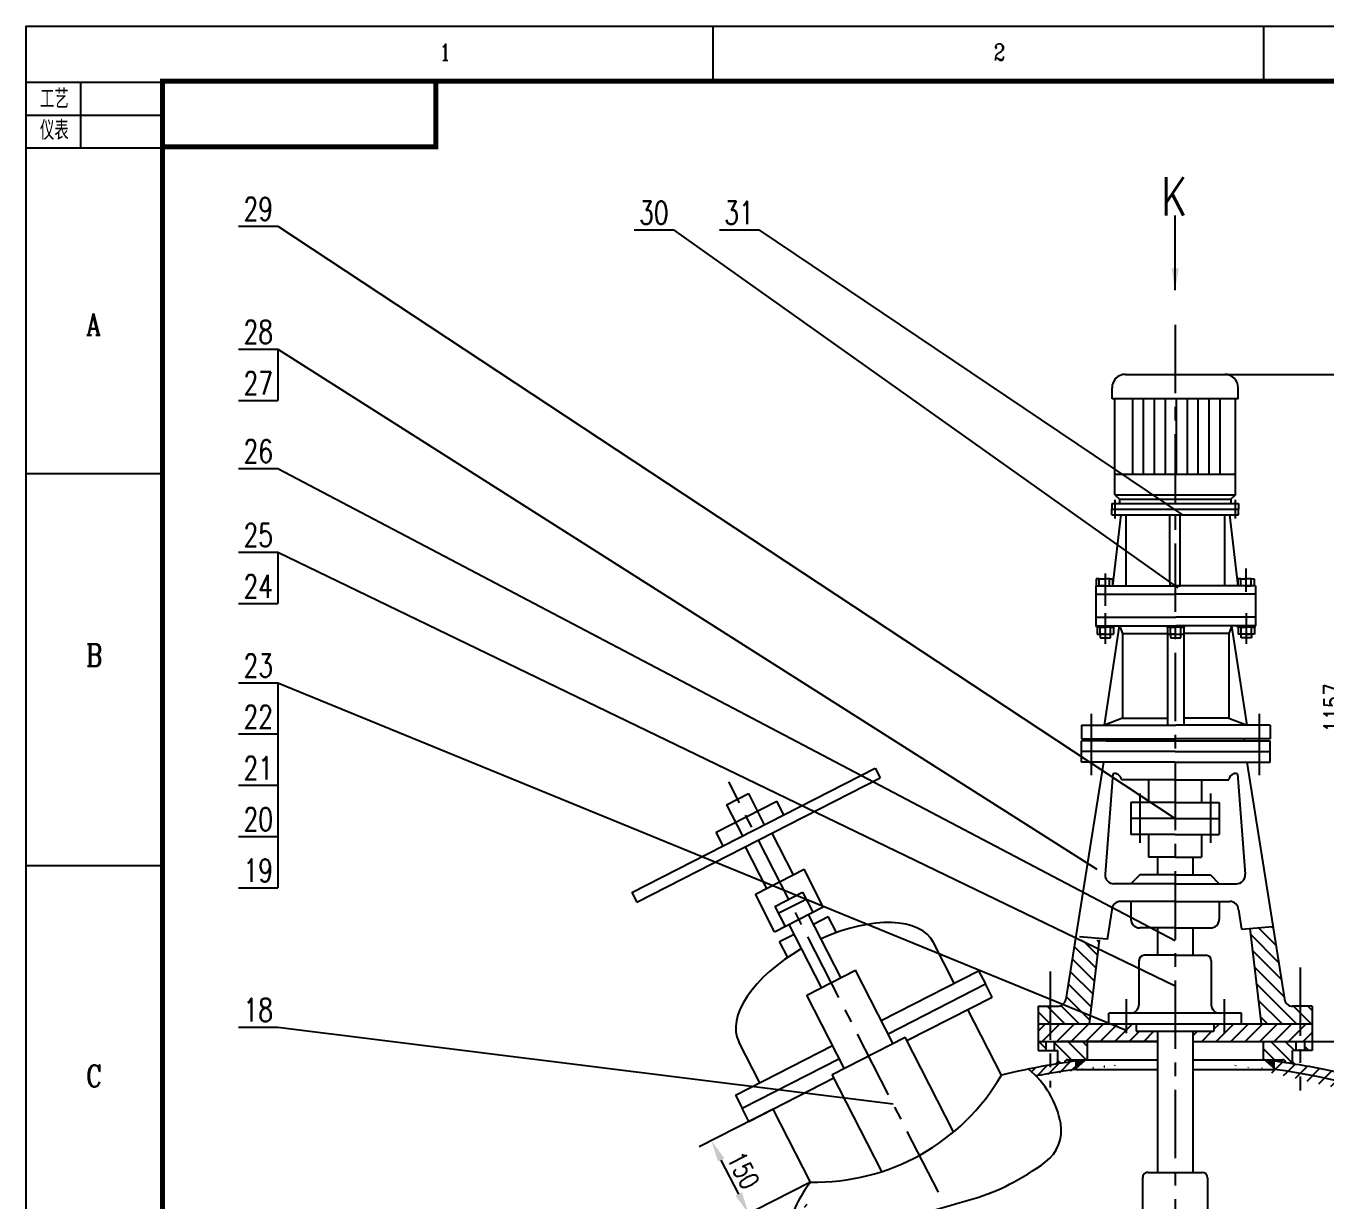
# Model space of a CAD drawing. Extents: x -8296 to 120, y 3711 to 9655.
# Drawn here: x -8294 to -5917, y 7506 to 9654 of the extents above; entities that cross this region are included whole.
import ezdxf
from ezdxf.enums import TextEntityAlignment as Align

# ---------------------------------------------------------------- set-up
doc = ezdxf.new("R2010")
doc.units = 0
doc.header["$LTSCALE"] = 100
doc.header["$MEASUREMENT"] = 0
doc.linetypes.add('CENTER', pattern=[2, 1.25, -0.25, 0.25, -0.25])
doc.layers.get('0').update_dxf_attribs({"linetype": 'CONTINUOUS'})
doc.layers.get('DEFPOINTS').update_dxf_attribs({"linetype": 'CONTINUOUS'})
for name, color, linetype in [('1', 1, 'CENTER'), ('4', 7, 'CONTINUOUS'), ('5', 6, 'CONTINUOUS'), ('text', 5, 'CONTINUOUS')]:
    doc.layers.add(name, color=color, linetype=linetype)
doc.styles.add('COMPLEX', font='romanc', dxfattribs={"width": 0.75, "bigfont": 'HZTXT'})
doc.styles.add('ROMANS', font='romans', dxfattribs={"width": 0.75})
doc.styles.get("Standard").update_dxf_attribs({"font": 'txt', "width": 0.75, "bigfont": 'hztxt'})
doc.dimstyles.get("Standard").update_dxf_attribs({"dimtxt": 0.18, "dimasz": 0.18, "dimexe": 0.18, "dimexo": 0.0625, "dimgap": 0.09, "dimtad": 0, "dimtih": 1, "dimtoh": 1, "dimdec": 4, "dimzin": 0, "dimdsep": 46, "dimtxsty": 'Standard', "dimcen": 0.09, "dimadec": 0, "dimazin": 0, "dimtfac": 1, "dimtdec": 4, "dimtofl": 0, "dimtmove": 0, "dimatfit": 3, "dimfxl": 0, "dimtolj": 1, "dimtzin": 0, "dimarcsym": 0})
pattern_1 = [(45, (-1491.812829333329, -42.4829547601712), (-13.25825214724776, 13.25825214724777), [])]
pattern_2 = [(135, (-1491.812829333329, -42.4829547601712), (-13.25825214724777, -13.25825214724776), [])]

# ---------------------------------------------------------------- blocks, each defined once
blk = doc.blocks.new('*D32')
at = {"layer": '5', "color": 0, "lineweight": -2}
for p, q in [((-6169.144495333327, 9016.924177916144), (-5848.875466333327, 9016.924177916144)), ((-5873.875466333327, 8976.924177916144), (-5873.875466333327, 7836.205091286779)), ((-5940.415262333328, 7796.205091286779), (-5848.875466333327, 7796.205091286779))]:
    blk.add_line(p, q, dxfattribs=at)
at = {"layer": '5', "color": 0}
for points in [[(-5880.542132999994, 8976.924177916144), (-5867.208799666661, 8976.924177916144), (-5873.875466333327, 9016.924177916144)], [(-5880.542132999994, 7836.205091286779), (-5867.208799666661, 7836.205091286779), (-5873.875466333327, 7796.205091286779)]]:
    blk.add_solid(points, dxfattribs=at)
at = {"layer": 'DEFPOINTS', "color": 0}
for p in [(-6169.144495333327, 9016.924177916144), (-5940.415262333328, 7796.205091286779), (-5873.875466333327, 7796.205091286779)]:
    blk.add_point(p, dxfattribs=at)
at = {"layer": '5', "color": 0, "insert": (-5901.375466333328, 8406.56463460146), "char_height": 35, "attachment_point": 5, "rotation": 90, "style": 'ROMANS'}
blk.add_mtext('\\A1;1157', dxfattribs=at)
blk = doc.blocks.new('*D33')
at = {"layer": '5', "color": 0, "lineweight": -2}
for p, q in [((-5848.875466333327, 9016.924177916144), (-4918.169495333328, 9016.924177916144)), ((-4943.169495333329, 5405.361029363767), (-4943.169495333328, 8976.924177916144)), ((-6349.977095394799, 5365.361029363768), (-4918.169495333329, 5365.361029363767))]:
    blk.add_line(p, q, dxfattribs=at)
at = {"layer": '5', "color": 0}
for points in [[(-4949.836161999995, 8976.924177916144), (-4936.502828666661, 8976.924177916144), (-4943.169495333328, 9016.924177916144)], [(-4949.836161999996, 5405.361029363767), (-4936.502828666662, 5405.361029363767), (-4943.169495333329, 5365.361029363767)]]:
    blk.add_solid(points, dxfattribs=at)
at = {"layer": 'DEFPOINTS', "color": 0}
for p in [(-5848.875466333327, 9016.924177916144), (-4943.169495333328, 9016.924177916144), (-6349.977095394799, 5365.361029363768)]:
    blk.add_point(p, dxfattribs=at)
at = {"layer": '5', "color": 0, "insert": (-4970.66949533333, 7191.142603639953), "char_height": 35, "attachment_point": 5, "rotation": 90, "style": 'ROMANS'}
blk.add_mtext('\\A1;~3900', dxfattribs=at)
blk = doc.blocks.new('*D34')
at = {"layer": '5', "color": 0, "lineweight": -2}
for p, q in [((-6926.702487000173, 7672.756811341986), (-7061.958886056806, 7603.617637761625)), ((-6989.631679291932, 7517.051043964761), (-7021.49242215598, 7579.379954304593)), ((-6858.429466577213, 7539.19486061377), (-6993.685865633846, 7470.055687033409))]:
    blk.add_line(p, q, dxfattribs=at)
at = {"layer": '5', "color": 0}
for points in [[(-7015.556335456949, 7582.414310767836), (-7027.428508855011, 7576.345597841351), (-7039.698560935437, 7614.996474498785)], [(-6983.695592592901, 7520.085400428004), (-6995.567765990963, 7514.016687501518), (-6971.425540512477, 7481.434523770569)]]:
    blk.add_solid(points, dxfattribs=at)
at = {"layer": 'DEFPOINTS', "color": 0}
for p in [(-6926.702487000173, 7672.756811341986), (-7039.698560935437, 7614.996474498785), (-6858.429466577213, 7539.19486061377)]:
    blk.add_point(p, dxfattribs=at)
at = {"layer": '5', "color": 0, "insert": (-6981.07569309045, 7560.732219545553), "char_height": 35, "attachment_point": 5, "rotation": 297.07480915937407, "style": 'ROMANS'}
blk.add_mtext('\\A1;150', dxfattribs=at)

msp = doc.modelspace()

# ---------------------------------------------------------------- hatches: boundary and pattern name
at = {"layer": '5'}
h = msp.add_hatch(dxfattribs=at)
h.set_pattern_fill('ANSI31', color=256, scale=150, angle=90, style=0)
h.set_pattern_definition(pattern_2)
h.paths.add_polyline_path([(-6033.701262212373, 7828.545091286777), (-5962.241393668286, 7828.545091286778), (-5962.241393668286, 7860.885091286779), (-5976.125650774793, 7860.88509128678, -0.368665422456408), (-5990.938870873726, 7873.525322166612), (-6012.112302717738, 8006.439471891871), (-6054.448410093573, 8003.149492679632)])
h.paths.add_polyline_path([(-5940.415262333328, 7860.885091286778), (-5962.241393668286, 7860.88509128678), (-5962.241393668286, 7828.545091286778), (-5940.415262333328, 7828.54509128678)])
h = msp.add_hatch(dxfattribs=at)
h.set_pattern_fill('ANSI31', color=256, scale=150, angle=90, style=0)
h.set_pattern_definition(pattern_2)
h.paths.add_polyline_path([(-6330.198363701242, 7981.720701244188), (-6374.474070818123, 7978.279993889385), (-6391.161653792926, 7873.52532216661, -0.3686654224563907), (-6405.974873891861, 7860.88509128678), (-6419.859130998368, 7860.885091286779), (-6419.859130998368, 7828.54509128678), (-6348.399262454202, 7828.54509128678)])
h.paths.add_polyline_path([(-6419.859130998369, 7860.88509128678), (-6441.685262333329, 7860.885091286779), (-6441.685262333329, 7828.54509128678), (-6419.859130998369, 7828.545091286779)])
h = msp.add_hatch(dxfattribs=at)
h.set_pattern_fill('ANSI31', color=256, scale=150, style=0)
h.set_pattern_definition(pattern_1)
h.paths.add_polyline_path([(-6419.859130998369, 7828.545091286779), (-6441.685262333329, 7828.54509128678), (-6441.685262333329, 7796.205091286602), (-6419.859130998369, 7796.205091286618)])
h.paths.add_polyline_path([(-6223.390262333329, 7796.205091286756), (-6223.390262333329, 7814.95532423983), (-6262.132384333327, 7814.95532423983), (-6262.132384333327, 7828.545091286779), (-6419.859130998369, 7828.545091286779), (-6419.859130998368, 7796.205091286617)])
h = msp.add_hatch(dxfattribs=at)
h.set_pattern_fill('ANSI31', color=256, scale=150, style=0)
h.set_pattern_definition(pattern_1)
h.paths.add_polyline_path([(-6119.968140333327, 7828.545091286778), (-6119.968140333327, 7814.95532423983), (-6158.710262333329, 7814.955324239831), (-6158.710262333329, 7796.205091286803), (-5962.241393668286, 7796.205091286941), (-5962.241393668284, 7828.545091286778)])
h.paths.add_polyline_path([(-5962.241393668284, 7796.205091286942), (-5940.415262333328, 7796.205091286955), (-5940.415262333328, 7828.545091286779), (-5962.241393668286, 7828.545091286779)])
h = msp.add_hatch(dxfattribs=at)
h.set_pattern_fill('ANSI31', color=256, scale=150, angle=90, style=0)
h.set_pattern_definition(pattern_2)
edge = h.paths.add_edge_path()
edge.add_line((-6352.297888738642, 7796.205091286665), (-6412.159130998369, 7796.205091286623))
edge.add_line((-6412.159130998371, 7796.205091286623), (-6412.159130998371, 7779.574444176779))
edge.add_line((-6412.159130998371, 7779.574444176779), (-6405.774824258261, 7779.574444176779))
edge.add_line((-6405.77482425826, 7779.574444176779), (-6405.774824258261, 7755.551010296127))
edge.add_spline(control_points=[(-6405.774824258262, 7755.551010296127), (-6401.593147993823, 7756.21665295489), (-6397.399418909983, 7756.862813410169), (-6393.194348487743, 7757.489400634071)], knot_values=[5.002041428823526, 5.002041428823526, 5.002041428823526, 5.002041428823526, 5.020627501215321, 5.020627501215321, 5.020627501215321, 5.020627501215321], degree=3, periodic=0)
edge.add_arc((-6387.216795283619, 7756.970885743377), 5.999999999999999, 90, 175.0423635896329, ccw=False)
edge.add_line((-6387.216795283619, 7762.970885743377), (-6352.297888738643, 7762.97088574339))
edge.add_line((-6352.297888738643, 7762.97088574339), (-6352.297888738643, 7796.205091286665))
h.paths.add_polyline_path([(-6427.559130998368, 7796.205091286612), (-6441.685262333327, 7796.205091286602), (-6441.685262333329, 7779.57444417678), (-6427.55913099837, 7779.57444417678)])
h = msp.add_hatch(dxfattribs=at)
h.set_pattern_fill('ANSI31', color=256, scale=150, angle=90, style=0)
h.set_pattern_definition(pattern_2)
edge = h.paths.add_edge_path()
edge.add_line((-5969.94139366835, 7796.205091286935), (-6029.802635928078, 7796.205091286894))
edge.add_line((-6029.802635928078, 7796.205091286894), (-6029.802635928052, 7762.970885743503))
edge.add_line((-6029.802635928052, 7762.970885743503), (-5994.483404408435, 7762.970885743516))
edge.add_arc((-5994.483404408431, 7756.970885743516), 6, 4.378597382280589, 90.00000000003467, ccw=False)
edge.add_spline(control_points=[(-5988.500916363872, 7757.428965208926), (-5979.695752095064, 7756.113891770477), (-5970.940435483128, 7754.712974198643), (-5962.241393668286, 7753.227206546804)], knot_values=[4.383214028336282, 4.383214028336282, 4.383214028336282, 4.383214028336282, 4.422139383481566, 4.422139383481566, 4.422139383481566, 4.422139383481566], degree=3, periodic=0)
edge.add_line((-5976.32570040843, 7755.545885963674), (-5976.325700408448, 7779.574444176931))
edge.add_line((-5976.325700408448, 7779.574444176931), (-5969.941393668339, 7779.574444176938))
edge.add_line((-5969.941393668338, 7779.574444176938), (-5969.94139366835, 7796.205091286935))
h.paths.add_polyline_path([(-5940.415262333394, 7796.205091286957), (-5954.541393668351, 7796.205091286949), (-5954.541393668338, 7779.574444176947), (-5940.415262333379, 7779.574444176956)])
h = msp.add_hatch(dxfattribs=at)
h.set_pattern_fill('ANSI31', color=256, scale=100, style=0)
h.set_pattern_definition([(45, (-1491.812829333329, -42.4829547601712), (-8.838834764831843, 8.838834764831844), [])])
edge = h.paths.add_edge_path()
edge.add_spline(control_points=[(-6372.360996741649, 7760.421302755649), (-6388.351053783721, 7758.30220784192), (-6404.196481406068, 7755.902667660204), (-6419.859130998371, 7753.22756299808)], knot_values=[4.971478404766652, 4.971478404766652, 4.971478404766652, 4.971478404766652, 5.041563569312082, 5.041563569312082, 5.041563569312082, 5.041563569312082], degree=3, periodic=0)
edge.add_line((-6419.859130998369, 7753.227562998079), (-6419.859130998369, 7738.007664895848))
edge.add_ellipse((-6191.050262333327, 7407.233383239829), major_axis=(-700, 0), ratio=0.5, start_angle=285.0116436284908, end_angle=289.07889555565686, ccw=False)
edge.add_line((-6372.360996741652, 7745.289006469319), (-6372.360996741652, 7760.421302755648))
edge = h.paths.add_edge_path()
edge.add_ellipse((-6191.050262333327, 7407.233383239829), major_axis=(-700, 0), ratio=0.5, start_angle=289.07889555565686, end_angle=291.3336152364286, ccw=False)
edge.add_line((-6419.859130998369, 7738.007664895849), (-6419.859130998369, 7753.22756299808))
edge.add_spline(control_points=[(-6419.859130998368, 7753.22756299808), (-6421.743105686604, 7752.905789249512), (-6423.624435874328, 7752.58002853156), (-6436.906629841524, 7750.248710030196), (-6448.210255469439, 7748.100554304478), (-6459.399861640766, 7745.808675268829)], knot_values=[5.041563569312082, 5.041563569312082, 5.041563569312082, 5.041563569312082, 5.049993731478852, 5.049993731478852, 5.101166411298693, 5.101166411298693, 5.101166411298693, 5.101166411298693], degree=3, periodic=0)
edge.add_arc((-6566.514902878465, 7615.286129129048), 168.8483553670725, 44.31814496558388, 50.625536184418706, ccw=False)
h = msp.add_hatch(dxfattribs=at)
h.set_pattern_fill('ANSI31', color=256, scale=150, style=0)
h.set_pattern_definition(pattern_1)
edge = h.paths.add_edge_path()
edge.add_ellipse((-6191.050262333327, 7407.233383239829), major_axis=(-700, 0), ratio=0.5, start_angle=250.921104444343, end_angle=254.9883563715897, ccw=False)
edge.add_line((-5962.241393668286, 7738.007664895849), (-5962.241393668286, 7753.227206546804))
edge.add_spline(control_points=[(-5962.241393668286, 7753.227206546804), (-5981.052415191942, 7756.440066982788), (-6000.126582163488, 7759.256161664689), (-6022.993039903326, 7762.114750052028), (-6026.594060154519, 7762.54991098362), (-6030.201528164529, 7762.970885743503)], knot_values=[4.383214028336281, 4.383214028336281, 4.383214028336281, 4.383214028336281, 4.467387171659335, 4.467387171659335, 4.483084790921268, 4.483084790921268, 4.483084790921268, 4.483084790921268], degree=3, periodic=0)
edge.add_line((-6009.739527925001, 7760.311777150246), (-6009.739527925002, 7745.289006469309))
edge = h.paths.add_edge_path()
edge.add_spline(control_points=[(-5745.05026233333, 7693.2002640721), (-5771.660563514841, 7703.968404528521), (-5799.771286038525, 7713.755137903388), (-5858.750489269894, 7731.284292289884), (-5889.645081520188, 7739.003219208017), (-5934.903330696434, 7748.322322211357), (-5948.502173796873, 7750.880593105814), (-5962.241393668286, 7753.227206546804)], knot_values=[4.031988066789506, 4.031988066789506, 4.031988066789506, 4.031988066789506, 4.176083891749577, 4.176083891749577, 4.321735531704456, 4.321735531704456, 4.383214028336281, 4.383214028336281, 4.383214028336281, 4.383214028336281], degree=3, periodic=0)
edge.add_line((-5962.241393668284, 7753.227206546804), (-5962.241393668284, 7738.007664895849))
edge.add_ellipse((-6191.050262333327, 7407.233383239829), major_axis=(-700, 0), ratio=0.5, start_angle=230.4209020182965, end_angle=250.921104444343, ccw=False)
edge.add_line((-5745.05026233333, 7676.994388576034), (-5745.05026233333, 7693.2002640721))
h = msp.add_hatch(dxfattribs=at)
h.set_pattern_fill('ANSI31', color=256, scale=150, style=0)
h.set_pattern_definition(pattern_1)
edge = h.paths.add_edge_path()
edge.add_arc((-6783.453393887463, 7669.794926641124), 224.0893764811876, 240.4677980733066, 244.34072154174788, ccw=False)
edge.add_spline(control_points=[(-6893.909881839476, 7474.819510444531), (-6896.32354169364, 7468.16683451216), (-6898.385229674674, 7461.46402822032), (-6903.115566034407, 7442.721158774913), (-6905.001602991937, 7430.599622924759), (-6905.939867723908, 7414.711390260658), (-6906.050262333327, 7410.972387693927), (-6906.050262333327, 7407.233383239829)], knot_values=[6.103734962634404, 6.103734962634404, 6.103734962634404, 6.103734962634404, 6.157658504409798, 6.157658504409798, 6.253666850963025, 6.253666850963025, 6.283185307179586, 6.283185307179586, 6.283185307179586, 6.283185307179586], degree=3, periodic=0)
edge.add_line((-6906.050262333327, 7407.233383239831), (-6891.050262333328, 7407.233383239831))
edge.add_ellipse((-6191.050262333327, 7407.233383239829), major_axis=(-700, 0), ratio=0.5, start_angle=350.0342614869863, end_angle=360, ccw=False)
h.paths.add_polyline_path([(-6891.050262333327, 7407.23338323983), (-6906.050262333329, 7407.233383239831), (-6906.05026233333, 7367.233383239831), (-6891.050262333329, 7367.23338323983)])

# ---------------------------------------------------------------- linework, layer by layer
at = {"color": 14}
for p, q in [((-7036.387822999997, 9554.290912076809), (-7036.387822999997, 9654.290912076809)), ((-6028.887822999997, 9554.290912076809), (-6028.887822999997, 9654.290912076809)), ((-8293.887822999995, 9551.217732060311), (-8043.887822999995, 9551.217732060311)), ((-8193.887822999995, 9551.304430700828), (-8193.887822999995, 9431.217732060311)), ((-8293.887822999995, 9491.217732060311), (-8043.887822999995, 9491.217732060311)), ((-8293.887822999995, 9431.217732060311), (-8043.887822999995, 9431.217732060311)), ((-8293.887822999995, 8835.71773206032), (-8043.887822999995, 8835.71773206032)), ((-8293.887822999995, 8118.217732060324), (-8043.887822999995, 8118.217732060324))]:
    msp.add_line(p, q, dxfattribs=at)
for p, q in [((-6281.842622247714, 9016.924177916144), (-6100.257902420914, 9016.924177916144)), ((-6306.465742168408, 8971.820437348904), (-6306.465742168408, 8992.30105799539)), ((-6075.634782500249, 8971.820437348904), (-6075.634782500249, 8992.30105799539)), ((-6075.634782500249, 8971.8204373489), (-6306.465742168408, 8971.8204373489)), ((-6301.574771996302, 8796.460013276837), (-6301.574771996302, 8971.820437348904)), ((-6269.251676138392, 8971.8204373489), (-6269.251676138392, 8834.252662405213)), ((-6249.251676138392, 8971.8204373489), (-6249.251676138392, 8834.252662405213)), ((-6229.251676138392, 8971.8204373489), (-6229.251676138392, 8834.252662405213)), ((-6209.251676138392, 8971.8204373489), (-6209.251676138392, 8834.252662405213)), ((-6189.251676138392, 8971.8204373489), (-6189.251676138392, 8834.252662405213)), ((-6169.251676138392, 8971.8204373489), (-6169.251676138392, 8834.252662405213)), ((-6149.251676138392, 8971.8204373489), (-6149.251676138392, 8834.252662405213)), ((-6129.251676138392, 8971.8204373489), (-6129.251676138392, 8834.252662405213)), ((-6109.251676138392, 8971.8204373489), (-6109.251676138392, 8834.252662405213)), ((-6080.525752672354, 8796.460013276837), (-6080.525752672354, 8971.820437348904)), ((-6301.574771996302, 8834.252662405213), (-6080.525752672354, 8834.252662405213)), ((-6301.574771996302, 8796.460013276837), (-6292.75799138388, 8788.519962067528)), ((-6301.574771996302, 8796.460013276837), (-6080.525752672354, 8796.460013276837)), ((-6080.525752672296, 8796.460013276837), (-6089.342533284718, 8788.519962067528)), ((-6307.095623876587, 8780.579910858227), (-6307.095623876587, 8770.35877700669)), ((-6307.095623876587, 8780.579910858227), (-6075.004900792039, 8780.579910858227)), ((-6301.08715432524, 8787.070987359499), (-6301.08715432524, 8753.055654636095)), ((-6292.75799138388, 8788.519962067528), (-6292.75799138388, 8780.579910858227)), ((-6292.75799138388, 8788.519962067528), (-6089.342533284718, 8788.519962067528)), ((-6089.342533284718, 8788.519962067528), (-6089.342533284718, 8780.579910858227)), ((-6081.013370343358, 8787.070987359499), (-6081.013370343358, 8753.055654636095)), ((-6075.004900792039, 8780.579910858227), (-6075.004900792039, 8770.35877700669)), ((-6307.095623876587, 8760.137643155087), (-6307.095623876587, 8770.35877700669)), ((-6307.095623876587, 8770.35877700669), (-6075.004900792039, 8770.35877700669)), ((-6307.095623876587, 8760.137643155087), (-6075.004900792039, 8760.137643155087)), ((-6290.439144140497, 8760.137643155087), (-6305.671214191669, 8629.881204991727)), ((-6281.144685899209, 8760.137643155087), (-6281.144685899239, 8629.881204991727)), ((-6200.45906534741, 8636.718365603168), (-6200.45906534741, 8760.137643155087)), ((-6181.641459321187, 8636.718365603168), (-6181.641459321187, 8760.137643155087)), ((-6100.955838769389, 8760.137643155087), (-6100.955838769389, 8629.881204991727)), ((-6091.661380528101, 8760.137643155087), (-6076.429310476928, 8629.881204991727)), ((-6075.004900792039, 8760.137643155087), (-6075.004900792039, 8770.35877700669)), ((-6061.539859005879, 8661.53198311183), (-6061.539859005879, 8619.017104481753)), ((-6335.850994531274, 8629.881204991727), (-6335.850994531274, 8593.442641182644)), ((-6335.850994531274, 8629.881204991727), (-6335.850994531274, 8614.831921712803)), ((-6335.850994531274, 8629.881204991727), (-6189.873644526739, 8629.881204991727)), ((-6332.804181959487, 8642.839007454682), (-6335.450117133765, 8642.839007454682)), ((-6335.450117133765, 8642.839007454682), (-6335.450117133765, 8629.881204991727)), ((-6329.969468675859, 8642.839007454682), (-6332.804181959487, 8642.839007454682)), ((-6329.969468675859, 8642.839007454682), (-6320.560665662748, 8642.839007454682)), ((-6329.969468675859, 8629.881204991727), (-6329.969468675859, 8642.839007454682)), ((-6320.560665662748, 8629.881204991727), (-6329.969468675859, 8629.881204991727)), ((-6311.151862649636, 8642.839007454682), (-6320.560665662748, 8642.839007454682)), ((-6320.560665662748, 8629.881204991727), (-6311.151862649636, 8629.881204991727)), ((-6318.909415119773, 8652.500652841425), (-6318.909415119773, 8593.595318532045)), ((-6311.151862649636, 8642.839007454682), (-6308.317149365977, 8642.839007454682)), ((-6311.151862649636, 8629.881204991727), (-6311.151862649636, 8642.839007454682)), ((-6308.317149365977, 8642.839007454682), (-6305.671214191669, 8642.839007454682)), ((-6305.671214191669, 8642.839007454682), (-6305.671214191669, 8629.881204991727)), ((-6200.45906534741, 8636.718365603168), (-6200.45906534741, 8629.881204991727)), ((-6200.45906534741, 8629.881204991727), (-6181.641459321187, 8629.881204991727)), ((-6043.896294522174, 8629.881204991727), (-6189.873644526739, 8629.881204991727)), ((-6181.641459321187, 8629.881204991727), (-6181.641459321187, 8636.718365603168)), ((-6073.78337530265, 8642.839007454682), (-6076.429310476928, 8642.839007454682)), ((-6076.429310476928, 8642.839007454682), (-6076.429310476928, 8629.881204991727)), ((-6070.948662018962, 8642.839007454682), (-6073.78337530265, 8642.839007454682)), ((-6070.948662018962, 8642.839007454682), (-6061.539859005879, 8642.839007454682)), ((-6070.948662018962, 8629.881204991727), (-6070.948662018962, 8642.839007454682)), ((-6061.539859005879, 8629.881204991727), (-6070.948662018962, 8629.881204991727)), ((-6052.131055992739, 8642.839007454682), (-6061.539859005879, 8642.839007454682)), ((-6061.539859005879, 8629.881204991727), (-6052.131055992739, 8629.881204991727)), ((-6052.131055992739, 8642.839007454682), (-6049.296342709109, 8642.839007454682)), ((-6052.131055992739, 8629.881204991727), (-6052.131055992739, 8642.839007454682)), ((-6049.296342709109, 8642.839007454682), (-6046.650407534831, 8642.839007454682)), ((-6046.650407534831, 8642.839007454682), (-6046.650407534831, 8629.881204991727)), ((-6043.896294522174, 8629.881204991727), (-6043.896294522174, 8614.831921712803)), ((-6335.850994531304, 8614.831921712803), (-6335.850994531304, 8572.38177781215)), ((-6335.850994531274, 8614.831921712803), (-6189.873644526739, 8614.831921712803)), ((-6043.896294522174, 8614.831921712803), (-6189.873644526739, 8614.831921712803)), ((-6043.896294522203, 8614.831921712803), (-6043.896294522203, 8572.38177781215)), ((-6335.850994531304, 8572.38177781215), (-6335.850994531304, 8556.971269138545)), ((-6335.850994531304, 8572.38177781215), (-6189.873644526739, 8572.38177781215)), ((-6318.909415119804, 8580.170613989563), (-6318.909415119804, 8523.704628687397)), ((-6043.896294522203, 8572.38177781215), (-6189.873644526739, 8572.38177781215)), ((-6060.837873933704, 8580.170613989563), (-6060.837873933704, 8523.704628687397)), ((-6043.896294522203, 8572.38177781215), (-6043.896294522203, 8556.971269138545)), ((-6043.896294522203, 8572.38177781215), (-6043.896294522203, 8556.971269138545)), ((-6335.850994531304, 8556.971269138545), (-6189.873644526739, 8556.971269138545)), ((-6335.107863016676, 8554.575820846921), (-6335.107863016676, 8556.971269138545)), ((-6333.798866590852, 8554.575820846921), (-6335.107863016676, 8554.575820846921)), ((-6331.152931416573, 8554.575820846921), (-6333.798866590852, 8554.575820846921)), ((-6333.798866590852, 8554.575820846921), (-6333.798866590852, 8541.618018383904)), ((-6333.798866590852, 8541.618018383904), (-6304.019963648756, 8541.618018383904)), ((-6328.318218132945, 8554.575820846921), (-6331.152931416573, 8554.575820846921)), ((-6328.318218132945, 8554.575820846921), (-6318.909415119804, 8554.575820846921)), ((-6328.318218132945, 8541.618018383904), (-6328.318218132945, 8554.575820846921)), ((-6318.909415119804, 8541.618018383904), (-6328.318218132945, 8541.618018383904)), ((-6328.318218132945, 8541.618018383904), (-6328.318218132945, 8534.780857772463)), ((-6328.318218132945, 8534.780857772463), (-6309.500612106691, 8534.780857772463)), ((-6320.467815697266, 8374.934619270369), (-6292.69335441673, 8556.971269138545)), ((-6309.500612106691, 8554.575820846921), (-6318.909415119804, 8554.575820846921)), ((-6318.909415119804, 8541.618018383904), (-6309.500612106691, 8541.618018383904)), ((-6309.500612106691, 8554.575820846921), (-6306.665898823034, 8554.575820846921)), ((-6309.500612106691, 8541.618018383904), (-6309.500612106691, 8554.575820846921)), ((-6309.500612106691, 8534.780857772463), (-6309.500612106691, 8541.618018383904)), ((-6306.665898823034, 8554.575820846921), (-6304.019963648756, 8554.575820846921)), ((-6304.019963648756, 8554.575820846921), (-6302.710967222931, 8554.575820846921)), ((-6304.019963648756, 8554.575820846921), (-6304.019963648756, 8541.618018383904)), ((-6302.710967222931, 8554.575820846921), (-6302.710967222931, 8556.971269138545)), ((-6292.69335441673, 8556.971269138545), (-6287.161627141599, 8542.67440640072)), ((-6287.161627141599, 8542.67440640072), (-6287.161627141599, 8387.938628760903)), ((-6287.161627141599, 8542.67440640072), (-6204.763095997787, 8542.67440640072)), ((-6206.07209242361, 8554.575820846921), (-6206.07209242361, 8556.971269138545)), ((-6204.763095997787, 8554.575820846921), (-6206.07209242361, 8554.575820846921)), ((-6202.117160823509, 8554.575820846921), (-6204.763095997787, 8554.575820846921)), ((-6204.763095997787, 8554.575820846921), (-6204.763095997787, 8541.618018383904)), ((-6204.763095997787, 8542.67440640072), (-6204.763095997787, 8374.934619270369)), ((-6204.763095997787, 8541.618018383904), (-6174.98419305572, 8541.618018383904)), ((-6199.28244753985, 8554.575820846921), (-6202.117160823509, 8554.575820846921)), ((-6199.28244753985, 8554.575820846921), (-6189.873644526739, 8554.575820846921)), ((-6199.28244753985, 8541.618018383904), (-6199.28244753985, 8554.575820846921)), ((-6189.873644526739, 8541.618018383904), (-6199.28244753985, 8541.618018383904)), ((-6199.28244753985, 8541.618018383904), (-6199.28244753985, 8534.780857772463)), ((-6199.28244753985, 8534.780857772463), (-6180.464841513625, 8534.780857772463)), ((-6043.896294522203, 8556.971269138545), (-6189.873644526739, 8556.971269138545)), ((-6180.464841513625, 8554.575820846921), (-6189.873644526739, 8554.575820846921)), ((-6189.873644526739, 8541.618018383904), (-6180.464841513625, 8541.618018383904)), ((-6180.464841513625, 8554.575820846921), (-6177.630128229968, 8554.575820846921)), ((-6180.464841513625, 8541.618018383904), (-6180.464841513625, 8554.575820846921)), ((-6180.464841513625, 8534.780857772463), (-6180.464841513625, 8541.618018383904)), ((-6177.630128229968, 8554.575820846921), (-6174.98419305572, 8554.575820846921)), ((-6174.98419305572, 8554.575820846921), (-6173.675196629896, 8554.575820846921)), ((-6174.98419305572, 8554.575820846921), (-6174.98419305572, 8541.618018383904)), ((-6092.585661911879, 8542.67440640072), (-6174.98419305572, 8542.67440640072)), ((-6174.98419305572, 8541.618018383904), (-6174.98419305572, 8374.934619270369)), ((-6173.675196629896, 8554.575820846921), (-6173.675196629896, 8556.971269138545)), ((-6087.053934636777, 8556.971269138545), (-6092.585661911879, 8542.67440640072)), ((-6092.585661911879, 8542.67440640072), (-6092.585661911879, 8387.938628760903)), ((-6059.279473356182, 8374.934619270369), (-6087.053934636777, 8556.971269138545)), ((-6077.036321830547, 8554.575820846921), (-6077.036321830547, 8556.971269138545)), ((-6075.727325404721, 8554.575820846921), (-6077.036321830547, 8554.575820846921)), ((-6073.081390230444, 8554.575820846921), (-6075.727325404721, 8554.575820846921)), ((-6075.727325404721, 8554.575820846921), (-6075.727325404721, 8541.618018383904)), ((-6045.948422462656, 8541.618018383904), (-6075.727325404721, 8541.618018383904)), ((-6070.246676946816, 8554.575820846921), (-6073.081390230444, 8554.575820846921)), ((-6070.246676946816, 8554.575820846921), (-6060.837873933704, 8554.575820846921)), ((-6070.246676946786, 8541.618018383904), (-6070.246676946816, 8554.575820846921)), ((-6070.246676946786, 8534.780857772525), (-6070.246676946786, 8541.618018383904)), ((-6060.837873933704, 8541.618018383904), (-6070.246676946786, 8541.618018383904)), ((-6051.429070920562, 8534.780857772525), (-6070.246676946786, 8534.780857772525)), ((-6051.429070920562, 8554.575820846921), (-6060.837873933704, 8554.575820846921)), ((-6060.837873933704, 8541.618018383904), (-6051.429070920562, 8541.618018383904)), ((-6051.429070920562, 8554.575820846921), (-6048.594357636934, 8554.575820846921)), ((-6051.429070920562, 8541.618018383904), (-6051.429070920562, 8554.575820846921)), ((-6051.429070920562, 8541.618018383904), (-6051.429070920562, 8534.780857772525)), ((-6048.594357636934, 8554.575820846921), (-6045.948422462656, 8554.575820846921)), ((-6045.948422462656, 8554.575820846921), (-6044.639426036832, 8554.575820846921)), ((-6045.948422462656, 8554.575820846921), (-6045.948422462656, 8541.618018383904)), ((-6044.639426036832, 8554.575820846921), (-6044.639426036832, 8556.971269138545)), ((-6362.452262336776, 8374.934619270369), (-6362.452262336776, 8350.145234579768)), ((-6362.452262336776, 8374.934619270369), (-6189.873644526739, 8374.934619270369)), ((-6287.161627141599, 8387.938628760903), (-6320.467815697266, 8374.934619270369)), ((-6287.161627141599, 8387.938628760903), (-6204.763095997787, 8387.938628760903)), ((-6017.295026719232, 8374.934619270369), (-6189.873644529209, 8374.934619270369)), ((-6017.295026716731, 8374.934619270369), (-6189.873644526739, 8374.934619270369)), ((-6092.585661911879, 8387.938628760903), (-6174.98419305572, 8387.938628760903)), ((-6092.585661911879, 8387.938628760903), (-6059.279473356182, 8374.934619270369)), ((-6017.295026719232, 8374.934619270369), (-6017.295026719232, 8350.145234579768)), ((-6362.452262336776, 8350.145234579768), (-6191.050262332063, 8350.145234579768)), ((-6362.452262336776, 8350.145234579768), (-6189.873644526739, 8350.145234579768)), ((-6362.452262333305, 8307.507629542144), (-6362.452262333305, 8346.315629542105)), ((-6191.050262333327, 8346.315629542105), (-6362.452262333305, 8346.315629542105)), ((-6317.298670200238, 8350.145234579768), (-6317.298670200238, 8346.315629542105)), ((-6317.298670200238, 8346.315629542105), (-6017.295026719232, 8346.315629542105)), ((-6019.648262329851, 8350.145234579768), (-6191.050262334535, 8350.145234579768)), ((-6017.295026719232, 8350.145234579768), (-6189.873644529209, 8350.145234579768)), ((-6064.80185446639, 8350.145234579768), (-6064.80185446639, 8346.315629542105)), ((-6017.295026719232, 8307.507629542144), (-6017.295026719232, 8346.315629542105)), ((-6191.050262333327, 8326.911629542097), (-6362.452262333305, 8326.911629542097)), ((-6191.050262333327, 8326.911629542097), (-6017.295026719232, 8326.911629542097)), ((-7185.293194613216, 8068.782637964058), (-6740.086692185832, 8296.359372707257)), ((-6740.086692185829, 8296.359372707253), (-6730.983622796102, 8278.551112610157)), ((-6322.027593757002, 8307.507629542144), (-6391.161653792926, 7873.52532216661)), ((-6191.050262333327, 8307.507629542144), (-6362.452262333305, 8307.507629542144)), ((-6191.050262333327, 8307.507629542144), (-6017.295026719232, 8307.507629542144)), ((-6060.072930909595, 8307.507629542144), (-5990.938870873726, 7873.525322166612)), ((-7176.190125223487, 8050.974377866963), (-6730.983622796104, 8278.551112610161)), ((-6305.246554839967, 8286.222801203961), (-6319.26055483997, 8102.162360465658)), ((-6191.050262333327, 8275.167629542144), (-6289.112368837421, 8275.167629542144)), ((-6239.560262333329, 8275.167629542144), (-6239.560262333329, 8233.403188803828)), ((-6191.050262333327, 8275.167629542144), (-6092.988155829205, 8275.167629542144)), ((-6142.540262333328, 8275.167629542144), (-6142.540262333328, 8233.403188803828)), ((-6076.85396982666, 8286.222801203961), (-6062.839969826658, 8102.162360465658)), ((-7011.718130718609, 8229.48979752864), (-6972.005560146383, 8249.78971922747)), ((-6972.005560146383, 8249.78971922747), (-6942.83365811341, 8192.720966185074)), ((-7031.065877830908, 8179.46979947649), (-6920.130486495505, 8236.17677475632)), ((-7011.718130718611, 8229.48979752864), (-6982.546228685638, 8172.421044486242)), ((-6907.222247731825, 8210.924492975571), (-6920.130486495505, 8236.176774756319)), ((-6271.900262333327, 8233.403188803828), (-6271.900262333327, 8175.191188803788)), ((-6191.050262333327, 8233.403188803828), (-6271.900262333327, 8233.403188803828)), ((-6191.050262333327, 8233.403188803828), (-6110.200262333328, 8233.403188803828)), ((-6110.200262333328, 8233.403188803828), (-6110.200262333328, 8175.191188803788)), ((-6191.050262333327, 8204.297188803836), (-6271.900262333327, 8204.297188803836)), ((-6191.050262333327, 8204.297188803836), (-6110.200262333328, 8204.297188803836)), ((-7018.157639067223, 8154.217517695743), (-7031.065877830906, 8179.469799476488)), ((-6929.138112362974, 8177.260247664428), (-6890.202541926756, 8101.090910084793)), ((-6191.050262333327, 8175.191188803788), (-6271.900262333327, 8175.191188803788)), ((-6239.560262333329, 8175.191188803788), (-6239.560262333329, 8133.426748065534)), ((-6191.050262333327, 8175.191188803788), (-6110.200262333328, 8175.191188803788)), ((-6142.540262333328, 8175.191188803788), (-6142.540262333328, 8133.426748065534)), ((-6978.035635656615, 8152.265242812695), (-6939.100065220393, 8076.095905233061)), ((-6191.050262333327, 8133.426748065534), (-6239.560262333329, 8133.426748065534)), ((-6223.390262333327, 8133.426748065534), (-6223.390262333327, 8101.086748065533)), ((-6191.050262333327, 8133.426748065534), (-6142.540262333328, 8133.426748065534)), ((-6158.710262333327, 8133.426748065534), (-6158.710262333327, 8101.086748065533)), ((-6959.171953816312, 8065.835734184607), (-6870.130653330834, 8111.351081133246)), ((-6834.944994367128, 8042.517664657211), (-6870.130653330836, 8111.351081133247)), ((-6191.050262333327, 8084.916748065533), (-6303.126368837424, 8084.916748065533)), ((-6255.730262333327, 8101.086748065533), (-6271.900262333327, 8084.916748065533)), ((-6191.050262333327, 8101.086748065533), (-6255.730262333327, 8101.086748065533)), ((-6191.050262333327, 8101.086748065533), (-6126.370262333328, 8101.086748065533)), ((-6191.050262333327, 8084.916748065533), (-6078.974155829204, 8084.916748065533)), ((-6126.370262333328, 8101.086748065533), (-6110.200262333328, 8084.916748065533)), ((-7185.293194613216, 8068.782637964058), (-7176.190125223487, 8050.974377866963)), ((-6923.986294852606, 7997.002317708573), (-6959.171953816312, 8065.835734184609)), ((-6923.609353571817, 8043.426062853558), (-6872.794484365279, 8069.401159684748)), ((-6872.794484365277, 8069.401159684747), (-6854.058210006599, 8032.747539598486)), ((-6923.986294852606, 7997.002317708573), (-6834.94499436713, 8042.517664657213)), ((-6923.609353571817, 8043.426062853557), (-6904.873079213137, 8006.772442767298)), ((-6917.211491153965, 8030.909977001116), (-6866.396621947424, 8056.885073832304)), ((-6307.130676335868, 8037.482360465719), (-6315.677093566734, 7982.849162971992)), ((-6191.050262333327, 8052.576748065534), (-6290.996490333328, 8052.576748065533)), ((-6271.900262333327, 8052.576748065534), (-6271.900262333327, 8020.236748065534)), ((-6191.050262333327, 8052.576748065534), (-6091.104034333328, 8052.576748065534)), ((-6110.200262333328, 8052.576748065534), (-6110.200262333328, 8020.236748065534)), ((-6074.969848330787, 8037.482360465719), (-6069.417098637583, 8001.986261641237)), ((-6802.548629734414, 7913.229087673736), (-6861.657384512771, 8028.863060572623)), ((-6852.554315123045, 8011.054800475524), (-6825.841924977402, 8024.709404560117)), ((-6810.992257061051, 7995.659120827442), (-6825.841924977402, 8024.709404560119)), ((-6914.88322546288, 7979.194057611478), (-6888.170835317236, 7992.848661696069)), ((-6838.165149928605, 7895.022948894281), (-6897.273904706963, 8010.656921793165)), ((-6191.050262333327, 8004.066748065534), (-6255.730262333327, 8004.066748065534)), ((-6223.390262333327, 8004.066748065534), (-6223.390262333327, 7954.115959887114)), ((-6191.050262333327, 8004.066748065534), (-6126.370262333328, 8004.066748065534)), ((-6158.710262333327, 8004.066748065534), (-6158.710262333327, 7954.115959887114)), ((-6054.448410093573, 8003.14949267963), (-6033.701262212373, 7828.545091286779)), ((-6900.033557546529, 7950.143773878802), (-6914.883225462876, 7979.194057611478)), ((-6595.12432140029, 7902.917616975723), (-6633.360261150603, 7977.718272774174)), ((-6330.198363701242, 7981.720701244189), (-6348.399262454204, 7828.545091286779)), ((-6257.298148333328, 7944.115959887114), (-6257.29814833333, 7863.332412239827)), ((-6191.050262333327, 7954.115959887114), (-6247.298148333328, 7954.115959887114)), ((-6191.050262333327, 7954.115959887114), (-6134.802376333326, 7954.115959887113)), ((-6124.802376333326, 7944.115959887113), (-6124.802376333326, 7863.332412239827)), ((-6864.877540074247, 7881.368344809689), (-6775.836239588771, 7926.883691758328)), ((-6707.374138903626, 7792.951844861682), (-6775.836239588771, 7926.883691758328)), ((-6728.686272128507, 7834.644596552764), (-6550.603671157554, 7925.675290450043)), ((-6550.603671157554, 7925.675290450043), (-6538.310152986538, 7901.625581530456)), ((-6716.392753957491, 7810.594887633174), (-6538.310152986538, 7901.625581530454)), ((-6716.392753957494, 7810.594887633178), (-6538.310152986538, 7901.625581530455)), ((-6526.016634815525, 7877.575872610864), (-6538.310152986538, 7901.625581530453)), ((-6796.415439389104, 7747.436497913041), (-6864.877540074249, 7881.36834480969)), ((-6681.83891066511, 7797.924015450745), (-6526.016634815525, 7877.575872610864)), ((-6509.038649196642, 7734.508921446521), (-6570.537285058264, 7854.818199136545)), ((-6441.685262333329, 7860.885091286779), (-6405.974873891861, 7860.88509128678)), ((-6441.685262333329, 7860.885091286779), (-6441.685262333329, 7796.205091286779)), ((-6312.582917333328, 7828.545091286779), (-6312.582917333328, 7848.332412239828)), ((-6069.517607333328, 7848.332412239828), (-6312.582917333328, 7848.332412239823)), ((-6069.517607333328, 7828.545091286779), (-6069.517607333328, 7848.332412239828)), ((-5940.415262333328, 7860.885091286779), (-5976.125650774791, 7860.88509128678)), ((-5940.415262333328, 7860.885091286779), (-5940.415262333328, 7796.205091286779)), ((-6441.685262333329, 7828.54509128678), (-5940.415262333328, 7828.545091286779)), ((-6262.132384333327, 7828.54509128678), (-6262.132384333327, 7814.955324239831)), ((-6119.968140333327, 7828.54509128678), (-6119.968140333327, 7814.955324239831)), ((-6818.675764510474, 7736.057661175882), (-6685.113813782256, 7804.330681598841)), ((-6596.447810142807, 7630.874104813531), (-6685.113813782256, 7804.33068159884)), ((-6262.132384333327, 7814.95532423983), (-6119.968140333327, 7814.95532423983)), ((-6223.390262333327, 7814.955324239829), (-6223.390262333327, 7556.850625239834)), ((-6158.710262333329, 7814.955324239831), (-6158.710262333327, 7556.850625239831)), ((-6995.810173584938, 7698.098555706843), (-6817.727572613985, 7789.129249604125)), ((-6951.289523342199, 7720.856229181164), (-6989.525463092512, 7795.656884979617)), ((-6441.685262333327, 7796.20509128678), (-6441.685262333329, 7779.574444176777)), ((-6441.685262333327, 7796.205091286602), (-6223.390262333327, 7796.205091286756)), ((-6441.685262333327, 7779.57444417678), (-6405.77482425826, 7779.57444417678)), ((-6427.559130998368, 7796.20509128678), (-6427.55913099837, 7779.57444417678)), ((-6412.159130998371, 7796.205091286783), (-6412.159130998371, 7779.57444417678)), ((-6405.77482425826, 7755.551010296128), (-6405.77482425826, 7779.57444417678)), ((-6223.390262333327, 7796.205091286779), (-6399.954908738644, 7796.205091286779)), ((-6352.297888738642, 7796.205091286664), (-6352.297888738643, 7762.970885743389)), ((-6158.710262333327, 7796.205091286779), (-5982.145615927953, 7796.205091286779)), ((-6158.710262333329, 7796.205091286779), (-5940.415262333328, 7796.205091286779)), ((-6158.710262333327, 7796.205091286802), (-5940.415262333394, 7796.205091286956)), ((-6029.802635928078, 7796.205091286894), (-6029.802635928052, 7762.970885743503)), ((-5976.32570040843, 7755.551010296279), (-5976.325700408448, 7779.574444176931)), ((-5940.415262333381, 7779.574444176957), (-5976.325700408448, 7779.574444176931)), ((-5969.94139366835, 7796.205091286938), (-5969.941393668338, 7779.574444176936)), ((-5954.541393668351, 7796.205091286946), (-5954.541393668338, 7779.574444176947)), ((-5940.415262333394, 7796.205091286956), (-5940.415262333379, 7779.574444176954)), ((-6983.516655413925, 7674.048846787258), (-6805.434054442972, 7765.079540684536)), ((-6983.516655413921, 7674.048846787255), (-6805.434054442972, 7765.079540684535)), ((-6387.216795283619, 7762.970885743377), (-6223.390262333327, 7762.970885743435)), ((-6372.360996741652, 7745.289006469318), (-6372.360996741652, 7760.421302755656)), ((-6158.710262333327, 7762.970885743459), (-5994.083079433789, 7762.970885743516)), ((-6009.739527925001, 7745.289006469318), (-6009.739527925001, 7760.421302755656)), ((-6971.223137242912, 7649.999137867668), (-6815.400861393326, 7729.650995027788)), ((-6727.781873674641, 7558.242686913683), (-6818.675764510472, 7736.057661175882)), ((-6372.360996741649, 7745.289006469318), (-6223.390262333327, 7745.289006469371)), ((-6158.710262333327, 7745.289006469394), (-6009.739527925034, 7745.289006469446)), ((-6995.810173584934, 7698.098555706843), (-6983.516655413925, 7674.048846787255)), ((-6971.223137242912, 7649.99913786767), (-6983.516655413925, 7674.048846787257)), ((-6858.429466577214, 7539.194860613771), (-6926.702487000173, 7672.756811341986)), ((-6250.605912333329, 7546.850625239833), (-6250.605912333329, 7459.34656623983)), ((-6240.605912333329, 7556.850625239833), (-6141.494612333328, 7556.85062523983)), ((-6131.494612333328, 7546.85062523983), (-6131.494612333328, 7459.346566239829))]:
    msp.add_line(p, q)
msp.add_lwpolyline([(-8293.887822999997, 3713.217732060325), (116.1121769999925, 3713.217732060325), (116.1121769999925, 9653.217732060317), (-8293.887822999997, 9653.217732060317)], close=True, dxfattribs=at)
at = {"color": 14, "const_width": 8.999999999999991}
msp.add_lwpolyline([(-8043.887822999997, 3813.217732060325), (16.11217699999247, 3813.217732060325), (16.11217699999247, 9553.217732060317), (-8043.887822999997, 9553.217732060317)], close=True, dxfattribs=at)
msp.add_lwpolyline([(-8043.887822999997, 9433.217732060317), (-7543.887822999999, 9433.217732060317), (-7543.887822999999, 9553.217732060317)], dxfattribs=at)
for centre, radius, start, end in [((-6281.842622247714, 8992.30105799539), 24.62311992069953, 90, 180), ((-6100.257902420914, 8992.30105799539), 24.62311992069953, 0, 90), ((-6302.142959417082, 8273.451366466647), 13.1431293761715, 7.503255736124949, 103.6587275457575), ((-6079.957565249544, 8273.451366466647), 13.14312937617122, 76.34127245424249, 172.4967442638751), ((-6303.126368837424, 8101.086748065533), 16.17, 176.1859251656594, 270), ((-6078.974155829204, 8101.086748065533), 16.17, 270, 3.814074834340616), ((-6290.996490333328, 8036.406748065535), 16.17, 90, 176.1859251656594), ((-6091.104034333328, 8036.406748065535), 16.17, 3.814074834340611, 90), ((-6255.730262333327, 8020.236748065534), 16.17, 180, 270), ((-6126.370262333328, 8020.236748065534), 16.17, 270, 0), ((-6247.298148333328, 7944.115959887114), 10, 90, 180), ((-6134.802376333326, 7944.115959887113), 10, 0, 90), ((-6405.974873891861, 7875.88509128678), 15, 270, 350.9487459207176), ((-5976.125650774791, 7875.88509128678), 15, 189.0512540792755, 270), ((-6272.29814833333, 7863.332412239827), 15, 269.9999999999991, 0), ((-6109.802376333326, 7863.332412239827), 15, 180, 270.0000000000009), ((-6387.216795283617, 7756.970885743399), 6, 90, 180), ((-5994.483404408431, 7756.970885743516), 6, 4.023173402046332e-11, 90.00000000004023), ((-6849.078282253791, 7932.630666272369), 393.5469194676546, 268.6384499569738, 329.773078750152), ((-6240.605912333329, 7546.850625239833), 10, 89.99999999999868, 180.0000000000001), ((-6141.494612333328, 7546.85062523983), 10, 359.9999999999999, 89.99999999999858)]:
    msp.add_arc(centre, radius, start, end)
for start_param, end_param in [(3.141592653589793, 4.612221559223128), (4.812556401546246, 6.283185307179586)]:
    msp.add_ellipse((-6811.442862121559, 7886.687578876895), major_axis=(-178.0826009709536, -91.0306938972781), ratio=0.5000000000000031, start_param=start_param, end_param=end_param)
at = {"color": 14}
msp.add_point((-8043.887822999995, 8755.71773206032), dxfattribs=at)
at = {"layer": '1'}
for p, q in [((-6191.050262333327, 9107.665581239826), (-6191.050262333327, 5377.781631239827)), ((-6344.560925405654, 8395.726254512303), (-6344.560925405654, 8283.804263719881)), ((-6037.539599261001, 8395.726254512303), (-6037.539599261001, 8283.804263719881)), ((-6624.216222271225, 7520.417636639354), (-7008.017351260381, 8271.244642122845)), ((-6255.730262333327, 8249.894393894745), (-6255.730262333327, 8160.004713465878)), ((-6126.370262333328, 8249.894393894745), (-6126.370262333328, 8160.004713465878)), ((-6419.859130998369, 7924.483237326778), (-6419.859130998369, 7712.069635156777)), ((-5962.241393668286, 7931.965063216779), (-5962.241393668286, 7706.626913256778)), ((-6280.595303333328, 7873.892818239829), (-6280.595303333328, 7811.411830239828)), ((-6101.505221333329, 7873.892818239829), (-6101.505221333329, 7811.411830239828))]:
    msp.add_line(p, q, dxfattribs=at)
at = {"layer": '4'}
for p, q in [((-7904.937410748156, 9288.192466999997), (-7832.882666748159, 9288.192466999997)), ((-7180.989635319308, 9281.064748474508), (-7108.934891319313, 9281.064748474508)), ((-7025.088518985977, 9281.064748474508), (-6953.03377498598, 9281.064748474508)), ((-7904.937410748156, 9063.102231999997), (-7832.882666748159, 9063.102231999997)), ((-7904.937410748156, 8969.375543999999), (-7832.882666748159, 8969.375543999999)), ((-7904.937410748156, 8844.832908999999), (-7832.882666748159, 8844.832908999999)), ((-7904.937410748156, 8691.362266999999), (-7832.882666748159, 8691.362266999999)), ((-7904.937410748156, 8597.635579), (-7832.882666748159, 8597.635579)), ((-7904.937410748156, 8452.630208999999), (-7832.882666748159, 8452.630208999999)), ((-7904.937410748156, 8358.903521), (-7832.882666748159, 8358.903521)), ((-7904.937410748156, 8265.176833), (-7832.882666748159, 8265.176833)), ((-7904.937410748156, 8171.450145), (-7832.882666748159, 8171.450145)), ((-7904.937410748156, 8077.723457), (-7832.882666748159, 8077.723457)), ((-7904.937410748156, 7822.581603117856), (-7832.882666748159, 7822.581603117856))]:
    msp.add_line(p, q, dxfattribs=at)
for start_param, end_param in [(4.974391587837882, 5.084730807613997), (3.961699808995723, 4.450386372932902)]:
    msp.add_ellipse((-6191.050262333327, 7407.233383239829), major_axis=(-700, 0), ratio=0.5, start_param=start_param, end_param=end_param, dxfattribs=at)
for points, knots in [([(-6351.897563764196, 7762.970885743375), (-6376.786301478849, 7760.065992100496), (-6401.368389224364, 7756.486456449297), (-6454.048079225042, 7747.240006935912), (-6481.966839282926, 7741.311301201329), (-6509.038649196642, 7734.508921446521)], [4.941691241366838, 4.941691241366838, 4.941691241366838, 4.941691241366838, 5.049993731478852, 5.049993731478852, 5.178087370407591, 5.178087370407591, 5.178087370407591, 5.178087370407591]), ([(-5713.550262333327, 7682.491016999998), (-5771.660563514841, 7703.968404528521), (-5799.771286038525, 7713.755137903388), (-5858.750489269894, 7731.284292289884), (-5889.645081520188, 7739.003219208017), (-5953.295290250171, 7752.109401222017), (-5986.050436064732, 7757.496470319655), (-6022.993039903326, 7762.114750052028), (-6026.594060154519, 7762.54991098362), (-6030.201528164529, 7762.970885743503)], [4.031988066789506, 4.031988066789506, 4.031988066789506, 4.031988066789506, 4.176083891749577, 4.176083891749577, 4.321735531704456, 4.321735531704456, 4.467387171659335, 4.467387171659335, 4.483084790921268, 4.483084790921268, 4.483084790921268, 4.483084790921268]), ([(-6858.429466577212, 7539.194860613769), (-6868.495066777206, 7525.782116202754), (-6877.061340786548, 7511.988199622821), (-6891.018413916881, 7483.765461415361), (-6896.39903952587, 7469.333849692141), (-6903.115566034407, 7442.721158774913), (-6905.001602991937, 7430.599622924759), (-6905.939867723908, 7414.711390260658), (-6906.050262333327, 7410.972387693927), (-6906.050262333327, 7407.233383239829)], [5.924216869892446, 5.924216869892446, 5.924216869892446, 5.924216869892446, 6.040781037808963, 6.040781037808963, 6.157658504409798, 6.157658504409798, 6.253666850963025, 6.253666850963025, 6.283185307179586, 6.283185307179586, 6.283185307179586, 6.283185307179586])]:
    msp.add_open_spline(points, degree=3, knots=knots, dxfattribs=at)
at = {"layer": '5'}
for p, q in [((-7832.882666748159, 9288.192466999997), (-7832.882666748159, 9288.192466999997)), ((-7832.882666748159, 9288.192466999997), (-6191.050262333327, 8204.297188803836)), ((-7108.934891319313, 9281.064748474508), (-6186.048100585219, 8626.497231751566)), ((-6953.03377498598, 9281.064748474508), (-6176.639297571136, 8759.565051596479)), ((-7832.882666748159, 9063.102231999997), (-7832.882666748159, 8969.375543999999)), ((-7832.882666748159, 9063.102231999997), (-7832.882666748159, 9063.102231999997)), ((-7832.882666748159, 9063.102231999997), (-6334.357735865282, 8111.746974142491)), ((-7832.882666748159, 8844.832908999999), (-7832.882666748159, 8844.832908999999)), ((-7832.882666748159, 8844.832908999999), (-6191.050262333327, 7980.910557)), ((-7832.882666748159, 8691.362266999999), (-7832.882666748159, 8691.362266999999)), ((-7832.882666748159, 8691.362266999999), (-7832.882666748159, 8597.635579)), ((-7832.882666748159, 8691.362266999999), (-6191.050262333327, 7898.057048000001)), ((-7832.882666748159, 8452.630208999999), (-7832.882666748159, 8452.630208999999)), ((-7832.882666748159, 8452.630208999999), (-7832.882666748159, 8077.723457)), ((-7832.882666748159, 8452.630208999999), (-6280.595303333328, 7817.107119714199)), ((-7832.882666748159, 7822.581603117856), (-7832.882666748159, 7822.581603117856)), ((-7832.882666748159, 7822.581603117856), (-6706.872134376847, 7682.116720576972))]:
    msp.add_line(p, q, dxfattribs=at)
for points in [[(-6315.531749148878, 7983.778280995473), (-6366.257655282261, 7987.720239457063)], [(-6069.417098637583, 8001.986261641237), (-6012.112302717738, 8006.43947189187)]]:
    msp.add_lwpolyline(points, dxfattribs=at)
msp.add_lwpolyline([(-6893.909881839474, 7474.819510444531, 0.05812537897239177), (-6846.069299068746, 7454.631507189639, 0.09291365490971612), (-6813.571621592739, 7451.439825836143, 0.008911316363560226), (-6777.642655765434, 7455.234243000012, 0.01200524694921559), (-6751.112518333328, 7459.163874239828, 0.02079736085607199), (-6694.844392686588, 7471.312879450184, 0.008472390921562982), (-6558.752049333329, 7509.150710239828, 0.04613736403788775), (-6493.884459212852, 7535.084868689073, 0.04154957359643505), (-6428.005558076544, 7575.984548912708, 0.2861876332324568), (-6400.479802224214, 7645.979979667841, 0.1770103365652031), (-6459.399861640763, 7745.808675268827)], format="xyb", dxfattribs=at)
for points in [[(-6412.216995385876, 7754.508555781765), (-6405.77482425826, 7761.940807239828), (-6398.366948112965, 7756.707894705859)], [(-6372.360996741652, 7760.421302755656), (-6372.360996741652, 7745.289006469318), (-6352.297888738643, 7762.97088574339)], [(-6009.739527925001, 7760.421302755656), (-6009.739527925001, 7745.289006469318), (-6029.802635928012, 7762.97088574339)], [(-5969.883529280778, 7754.508555781765), (-5976.325700408393, 7761.940807239828), (-5983.733576553692, 7756.707894705859)]]:
    msp.add_solid(points, dxfattribs=at)

# ---------------------------------------------------------------- texts
at = {"color": 14, "style": 'COMPLEX', "width": 0.8}
for s, p in [('1', (-7526.887854833951, 9591.41907342603)), ('2', (-6512.479807210359, 9591.41907342603))]:
    msp.add_text(s, height=30.00000000000047, dxfattribs=at).set_placement(p, align=Align.CENTER)
at = {"color": 14, "style": 'COMPLEX', "width": 0.75}
for s, p in [('工艺', (-8241.934801249923, 9522.852996633217)), ('仪表', (-8241.934801249923, 9465.22873267391))]:
    msp.add_text(s, height=34.99999999999996, dxfattribs=at).set_placement(p, align=Align.MIDDLE)
at = {"color": 14, "style": 'COMPLEX', "width": 0.8}
for s, p in [('A', (-8183.887822999995, 9088.530541222053)), ('B', (-8183.887822999995, 8483.217732060324)), ('C', (-8183.887822999995, 7713.217732060324))]:
    msp.add_text(s, height=40.00000000000044, dxfattribs=at).set_placement(p)
at = {"layer": '5', "style": 'ROMANS', "width": 0.75}
msp.add_text('K', height=70, dxfattribs=at).set_placement((-6216.487000333327, 9307.432604))
at = {"layer": 'text', "style": 'ROMANS', "width": 0.75}
for s, p in [('29', (-7868.910038748161, 9319.635078999985)), ('30', (-7144.962263319315, 9312.507360474496)), ('31', (-6989.06114698598, 9312.507360474496)), ('28', (-7868.910038748161, 9094.544843999985)), ('27', (-7868.910038748161, 9000.818155999987)), ('26', (-7868.910038748161, 8876.275520999987)), ('25', (-7868.910038748161, 8722.804878999987)), ('24', (-7868.910038748161, 8629.078190999988)), ('23', (-7868.910038748161, 8484.072820999987)), ('22', (-7868.910038748161, 8390.346132999988)), ('21', (-7868.910038748161, 8296.619444999988)), ('20', (-7868.910038748161, 8202.892756999987)), ('19', (-7868.910038748161, 8109.166068999988)), ('18', (-7868.910038748161, 7854.024215117844))]:
    msp.add_text(s, height=41.99999999999996, dxfattribs=at).set_placement(p, align=Align.MIDDLE)

# ---------------------------------------------------------------- dimensions: what is measured, and where the dimension line sits
at = {"layer": '5'}
for base, p1, p2, text, picture, middle in [((-4943.169495333328, 9016.924177916144), (-6349.977095394799, 5365.361029363768), (-5848.875466333327, 9016.924177916144), '~3900', '*D33', (-4970.66949533333, 7191.142603639953)), ((-5873.875466333327, 7796.205091286779), (-6169.144495333327, 9016.924177916144), (-5940.415262333328, 7796.205091286779), '1157', '*D32', (-5901.375466333328, 8406.56463460146))]:
    dim = msp.add_linear_dim(base=base, p1=p1, p2=p2, angle=90, text=text, dimstyle='Standard', override={"dimscale": 10, "dimtxt": 3.5, "dimasz": 4, "dimexe": 2.5, "dimexo": 0, "dimgap": 1, "dimtad": 1, "dimtih": 0, "dimtoh": 0, "dimdec": 0, "dimtxsty": 'ROMANS', "dimtdec": 0, "dimtofl": 1, "dimtmove": 2}, dxfattribs=at)
    dim.commit()
    dim.dimension.update_dxf_attribs({"geometry": picture, "text_midpoint": middle})
dim = msp.add_aligned_dim(p1=(-6858.429466577212, 7539.19486061377), p2=(-6926.702487000173, 7672.756811341986), distance=126.90299144237545, dimstyle='Standard', override={"dimscale": 10, "dimtxt": 3.5, "dimasz": 4, "dimexe": 2.5, "dimexo": 0, "dimgap": 1, "dimtad": 1, "dimtih": 0, "dimtoh": 0, "dimdec": 0, "dimtxsty": 'ROMANS', "dimtdec": 0, "dimtofl": 1, "dimtmove": 2}, dxfattribs=at)
dim.commit()
dim.dimension.update_dxf_attribs({"geometry": '*D34', "text_midpoint": (-6981.07569309045, 7560.732219545553)})

# ---------------------------------------------------------------- leaders
msp.add_leader([(-6191.050262333327, 9171.183706239828), (-6191.050262333327, 9307.432604)], dimstyle='Standard', override={"dimscale": 10, "dimtxt": 3.5, "dimasz": 4, "dimexe": 2.5, "dimexo": 0, "dimgap": 1, "dimtad": 0, "dimtih": 0, "dimtoh": 0, "dimdec": 0, "dimtxsty": 'ROMANS', "dimtdec": 0, "dimtofl": 1, "dimtmove": 2}, dxfattribs=at)

doc.saveas('drawing.dxf')
